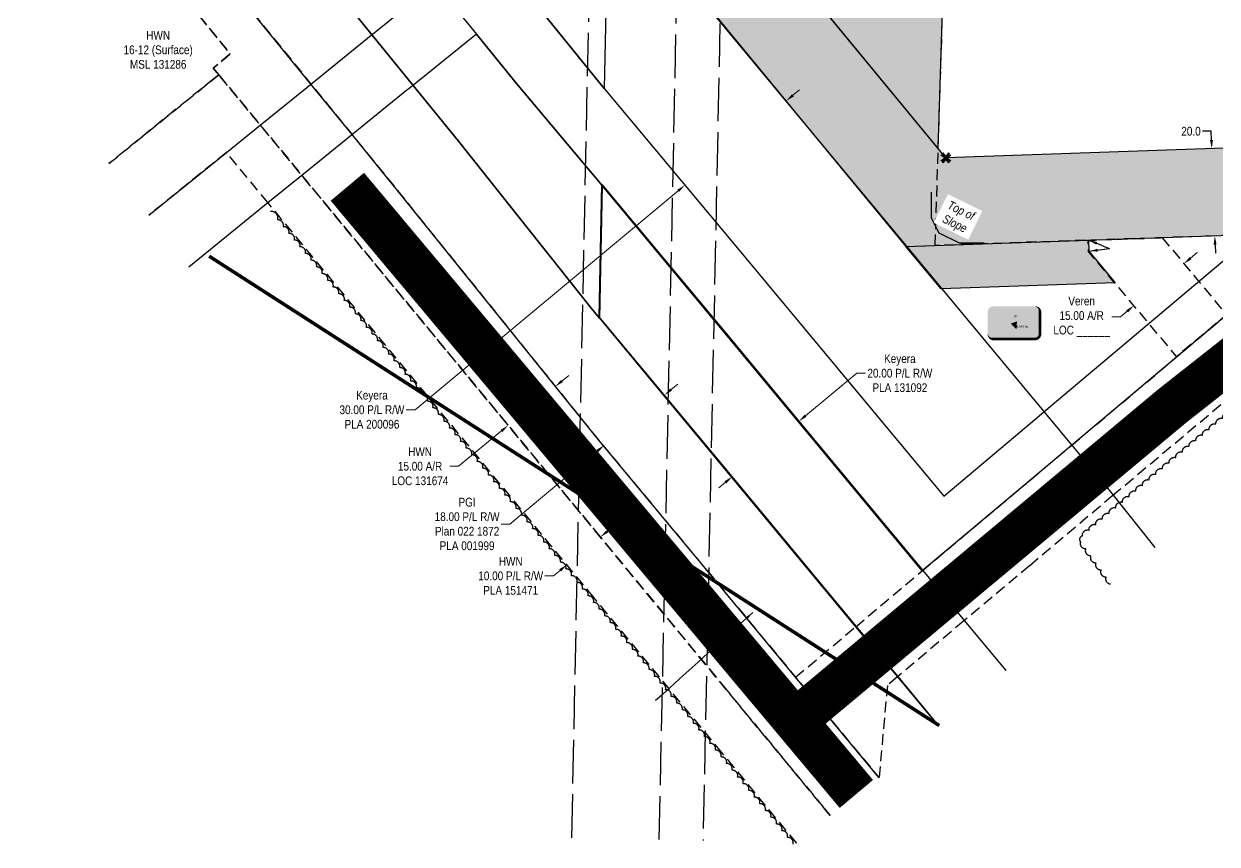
# Model space of a CAD drawing. Extents: x 399452 to 415540, y 6060435 to 6067869.
# Drawn here: x 399452 to 400823, y 6064161 to 6065103 of the extents above; entities that cross this region are included whole.
import ezdxf
from ezdxf.enums import TextEntityAlignment as Align

# ---------------------------------------------------------------- set-up
doc = ezdxf.new("R2018")
doc.units = 0
doc.header["$LTSCALE"] = 5
doc.header["$PDSIZE"] = 0.5
for name, pattern in [('0', [1, 1, 0]), ('DASHDOT2', [12.7, 6.35, -3.175, 0, -3.175]), ('foc-ACCESSROAD', [3.75, 2.5, -1.25]), ('foc-UNSURVEYED', [12.5, 10, -2.5])]:
    doc.linetypes.add(name, pattern=pattern)
doc.layers.get('Defpoints').update_dxf_attribs({"color": 9})
for name, color, linetype, lineweight in [('AS-GENERAL', 48, 'Continuous', 18), ('C-AR-T', 13, 'Continuous', 9), ('F-AR-T', 190, 'Continuous', 9), ('F-RW-T', 190, 'Continuous', 9), ('F-WS-T', 190, 'Continuous', 9), ('P-TEMP-T', 46, 'Continuous', 18)]:
    doc.layers.add(name, color=color, linetype=linetype, lineweight=lineweight)
for name, color, linetype in [('AS-ROADS', 254, 'Continuous'), ('AS-WILDLIFE', 131, 'DASHDOT2'), ('C-AR', 13, 'foc-ACCESSROAD'), ('C-WS', 13, 'foc-ACCESSROAD'), ('F-AR', 190, 'foc-ACCESSROAD'), ('F-RW', 190, 'Continuous'), ('F-WS', 190, 'foc-ACCESSROAD'), ('L-MON', 1, 'Continuous'), ('L-USEC', 7, 'foc-UNSURVEYED'), ('P-PROPOSED', 10, 'Continuous'), ('P-PROPOSED-H', 21, 'Continuous'), ('P-TEMP-BLOCKS', 250, 'Continuous'), ('P-TEMP-H', 41, 'Continuous'), ('P-TEMP_LOG DECK', 46, 'Continuous'), ('P-TEMP_WORKSPACE', 46, 'Continuous'), ('P-TXT', 4, 'Continuous'), ('T-BUSH', 110, '0'), ('T-SLOPE', 48, 'Continuous')]:
    doc.layers.add(name, color=color, linetype=linetype)
doc.styles.add('80CG', font='ARIALN.TTF', dxfattribs={"height": 10})
doc.styles.add('80LS', font='ARIALNI.TTF', dxfattribs={"height": 10})
doc.styles.get("Standard").update_dxf_attribs({"font": 'ARIALN.TTF'})
doc.dimstyles.new('Compass 5 000', dxfattribs={"dimscale": 5, "dimtxt": 9, "dimasz": 2, "dimexe": 0.2, "dimexo": 0.0625, "dimgap": 0.5, "dimtad": 0, "dimtih": 1, "dimtoh": 1, "dimzin": 0, "dimdsep": 46, "dimtxsty": '80CG', "dimcen": 0.1, "dimse1": 1, "dimse2": 1, "dimclrd": 256, "dimclrt": 256, "dimaunit": 1, "dimadec": 4, "dimazin": 0, "dimtfac": 0.06, "dimtofl": 0, "dimtmove": 0, "dimatfit": 1, "dimfxl": 0.2, "dimtolj": 1, "dimtzin": 0, "dimlwd": -1, "dimarcsym": 0})

# ---------------------------------------------------------------- blocks, each defined once
blk = doc.blocks.new('*D105')
at = {"layer": 'C-AR-T', "transparency": 16777216}
for p, q in [((400792, 6064834.1), (400799.7, 6064840.5)), ((400711.6, 6064766.7), (400701.6, 6064766.7)), ((400719.2, 6064773.1), (400711.6, 6064766.7))]:
    blk.add_line(p, q, dxfattribs=at)
for points in [[(400790.9, 6064835.4), (400793.1, 6064832.8), (400784.3, 6064827.7)], [(400718.1, 6064774.4), (400720.3, 6064771.8), (400726.9, 6064779.5)]]:
    blk.add_solid(points, dxfattribs=at)
at = {"layer": 'Defpoints', "color": 0, "transparency": 16777216}
for p in [(400779.3, 6064833.7), (400784.3, 6064827.7), (400721.8, 6064785.6)]:
    blk.add_point(p, dxfattribs=at)
at = {"layer": 'C-AR-T', "transparency": 16777216, "insert": (400666.9, 6064766.7), "char_height": 10, "attachment_point": 5, "style": '80CG'}
blk.add_mtext('\\A1;Veren\\P15.00 A/R\\PLOC ______', dxfattribs=at)
blk = doc.blocks.new('*D117')
at = {"layer": 'Defpoints', "color": 0, "transparency": 16777216}
for p in [(400816.4, 6064959.8), (400631.7, 6064953.3), (400635.2, 6064853.3)]:
    blk.add_point(p, dxfattribs=at)
at = {"layer": 'P-TXT', "transparency": 16777216}
for p, q in [((400815.7, 6064979.8), (400805.7, 6064979.8)), ((400816, 6064969.8), (400815.7, 6064979.8)), ((400820.2, 6064849.8), (400820.5, 6064839.8))]:
    blk.add_line(p, q, dxfattribs=at)
for points in [[(400817.7, 6064969.8), (400814.3, 6064969.7), (400816.4, 6064959.8)], [(400821.9, 6064849.8), (400818.5, 6064849.7), (400819.8, 6064859.8)]]:
    blk.add_solid(points, dxfattribs=at)
at = {"layer": 'P-TXT', "transparency": 16777216, "insert": (400792.5, 6064979.8), "char_height": 10, "attachment_point": 5, "style": '80CG'}
blk.add_mtext('\\A1;20.0', dxfattribs=at)
blk = doc.blocks.new('*D141')
at = {"layer": 'Defpoints', "color": 0, "transparency": 16777216}
for p in [(400314.8, 6064679.5), (400238.2, 6064615.9), (400265.5, 6064583)]:
    blk.add_point(p, dxfattribs=at)
at = {"layer": 'F-RW-T', "transparency": 16777216}
for p, q in [((400349.8, 6064653), (400408.5, 6064701.9)), ((400408.5, 6064701.9), (400418.5, 6064701.9)), ((400257.8, 6064576.6), (400250.1, 6064570.2))]:
    blk.add_line(p, q, dxfattribs=at)
for points in [[(400348.7, 6064654.3), (400350.8, 6064651.8), (400342.1, 6064646.7)], [(400256.7, 6064577.9), (400258.8, 6064575.3), (400265.5, 6064583)]]:
    blk.add_solid(points, dxfattribs=at)
at = {"layer": 'F-RW-T', "transparency": 16777216, "insert": (400458.1, 6064701.9), "char_height": 10, "attachment_point": 5, "style": '80CG'}
blk.add_mtext('\\A1;Keyera\\P20.00 P/L R/W\\PPLA 131092', dxfattribs=at)
blk = doc.blocks.new('*D142')
at = {"layer": 'Defpoints', "color": 0, "transparency": 16777216}
for p in [(400032.8, 6064862.4), (399963.6, 6064804.8), (400118.5, 6064619.1)]:
    blk.add_point(p, dxfattribs=at)
at = {"layer": 'F-RW-T', "transparency": 16777216}
for p, q in [((400195.3, 6064683.1), (400203, 6064689.5)), ((400110.8, 6064612.7), (400010, 6064528.7)), ((400010, 6064528.7), (400000, 6064528.7))]:
    blk.add_line(p, q, dxfattribs=at)
for points in [[(400194.2, 6064684.4), (400196.3, 6064681.9), (400187.6, 6064676.7)], [(400109.7, 6064614), (400111.9, 6064611.4), (400118.5, 6064619.1)]]:
    blk.add_solid(points, dxfattribs=at)
at = {"layer": 'F-RW-T', "transparency": 16777216, "insert": (399961, 6064528.7), "char_height": 10, "attachment_point": 5, "style": '80CG'}
blk.add_mtext('\\A1;PGI\\P18.00 P/L R/W\\PPlan 022 1872\\PPLA 001999', dxfattribs=at)
blk = doc.blocks.new('TEMP')
h = blk.add_hatch(color=255)
h.dxf.hatch_style = 1
h.paths.add_polyline_path([(0, 0.25), (-0.67, 1.15), (-0.67, 0.67), (-1.15, 0.67), (-0.25, 0), (-1.15, -0.67), (-0.67, -0.67), (-0.67, -1.15), (0, -0.25), (0.67, -1.15), (0.67, -0.67), (1.15, -0.67), (0.25, 0), (1.15, 0.67), (0.67, 0.67), (0.67, 1.15)])
h.paths.add_polyline_path([(0.57, 0.85), (0.57, 0.57), (0.85, 0.57), (0.08, 0), (0.85, -0.57), (0.57, -0.57), (0.57, -0.85), (0, -0.08), (-0.57, -0.85), (-0.57, -0.57), (-0.85, -0.57), (-0.08, 0), (-0.85, 0.57), (-0.57, 0.57), (-0.57, 0.85), (0, 0.08)], flags=16)
h = blk.add_hatch(color=1)
h.dxf.hatch_style = 1
h.paths.add_polyline_path([(0, 0.08), (-0.57, 0.85), (-0.57, 0.57), (-0.85, 0.57), (-0.08, 0), (-0.85, -0.57), (-0.57, -0.57), (-0.57, -0.85), (0, -0.08), (0.57, -0.85), (0.57, -0.57), (0.85, -0.57), (0.08, 0), (0.85, 0.57), (0.57, 0.57), (0.57, 0.85)])
at = {"color": 1}
for p, q in [((-0.08, 0), (0.08, 0)), ((0, 0.08), (0, -0.08))]:
    blk.add_line(p, q, dxfattribs=at)
at = {"color": 255, "flags": 128}
blk.add_lwpolyline([(-0.25, 0), (-1.15, 0.67), (-0.67, 0.67), (-0.67, 1.15), (0, 0.25), (0.67, 1.15), (0.67, 0.67), (1.15, 0.67), (0.25, 0), (1.15, -0.67), (0.67, -0.67), (0.67, -1.15), (0, -0.25), (-0.67, -1.15), (-0.67, -0.67), (-1.15, -0.67)], close=True, dxfattribs=at)
at = {"color": 1, "flags": 128}
blk.add_lwpolyline([(-0.08, 0), (-0.85, 0.57), (-0.57, 0.57), (-0.57, 0.85), (0, 0.08), (0.57, 0.85), (0.57, 0.57), (0.85, 0.57), (0.08, 0), (0.85, -0.57), (0.57, -0.57), (0.57, -0.85), (0, -0.08), (-0.57, -0.85), (-0.57, -0.57), (-0.85, -0.57)], close=True, dxfattribs=at)
blk = doc.blocks.new('*U131')
at = {"true_color": 0xff8aff}
h = blk.add_hatch(color=211, dxfattribs=at)
edge = h.paths.add_edge_path()
edge.add_line((-24, -19), (24, -19))
edge.add_arc((24, -13), 6, 270, 360)
edge.add_line((30, -13), (30, 12.5))
edge.add_arc((24, 12.5), 6, 0, 90)
edge.add_line((24, 18.5), (-24, 18.5))
edge.add_arc((-24, 12.5), 6, 90, 180)
edge.add_line((-30, 12.5), (-30, -13))
edge.add_arc((-24, -13), 6, 180, 270)
at = {"color": 250, "flags": 128}
blk.add_lwpolyline([(-24, -19, 3, 3, 0), (24, -19, 3, 3, 0.414214), (30, -13, 3, 3, 0), (30, 12.5, 3, 0, 0.414214), (24, 18.5, 0, 0, 0), (-24, 18.5, 0, 0, 0.414214), (-30, 12.5, 0, 0, 0), (-30, -13, 0, 3, 0.414214)], format="xyseb", close=True, dxfattribs=at)
at = {"flags": 128}
blk.add_lwpolyline([(2.9, -7.6, 0, 7.5, 0), (0, 0, 0, 0, 0)], format="xyseb", dxfattribs=at)
at = {"color": 250, "lineweight": 30, "flags": 104}
blk.add_attdef('TEMP_AREA_W1', text='', height=12, dxfattribs=at).set_placement((0, 8.3), align=Align.MIDDLE_CENTER)
blk.add_attdef('ENTER_TEXT', text='', height=9, dxfattribs=at).set_placement((0, -3.6), align=Align.TOP_CENTER)
blk = doc.blocks.new('*D201')
at = {"layer": 'Defpoints', "color": 0, "transparency": 16777216}
for p in [(400073.6, 6064672.8), (400008.2, 6064642), (400019.6, 6064628.2)]:
    blk.add_point(p, dxfattribs=at)
at = {"layer": 'F-AR-T', "transparency": 16777216}
for p, q in [((400069.9, 6064692.9), (400077.7, 6064699.3)), ((400000.5, 6064635.6), (399951.3, 6064595)), ((399951.3, 6064595), (399941.3, 6064595))]:
    blk.add_line(p, q, dxfattribs=at)
for points in [[(400068.9, 6064694.2), (400071, 6064691.6), (400062.2, 6064686.6)], [(399999.5, 6064636.9), (400001.6, 6064634.3), (400008.2, 6064642)]]:
    blk.add_solid(points, dxfattribs=at)
at = {"layer": 'F-AR-T', "transparency": 16777216, "insert": (399907, 6064595), "char_height": 10, "attachment_point": 5, "style": '80CG'}
blk.add_mtext('\\A1;HWN\\P15.00 A/R\\PLOC 131674', dxfattribs=at)
blk = doc.blocks.new('*D202')
at = {"layer": 'Defpoints', "color": 0, "transparency": 16777216}
for p in [(400124.2, 6064501.5), (400075.6, 6064481.9), (400085.7, 6064469.6)]:
    blk.add_point(p, dxfattribs=at)
at = {"layer": 'F-RW-T', "transparency": 16777216}
for p, q in [((400121.9, 6064520), (400129.6, 6064526.4)), ((400060.2, 6064469.1), (400050.2, 6064469.1)), ((400067.9, 6064475.5), (400060.2, 6064469.1))]:
    blk.add_line(p, q, dxfattribs=at)
for points in [[(400120.8, 6064521.3), (400122.9, 6064518.8), (400114.1, 6064513.7)], [(400066.8, 6064476.8), (400069, 6064474.2), (400075.6, 6064481.9)]]:
    blk.add_solid(points, dxfattribs=at)
at = {"layer": 'F-RW-T', "transparency": 16777216, "insert": (400011.1, 6064469.1), "char_height": 10, "attachment_point": 5, "style": '80CG'}
blk.add_mtext('\\A1;HWN\\P10.00 P/L R/W\\PPLA 151471', dxfattribs=at)
blk = doc.blocks.new('*D204')
at = {"layer": 'Defpoints', "color": 0, "transparency": 16777216}
for p in [(400378.6, 6064953.2), (400211.2, 6064917.9), (400262.3, 6064856.4)]:
    blk.add_point(p, dxfattribs=at)
at = {"layer": 'F-RW-T', "transparency": 16777216}
for p, q in [((400335.2, 6065021.1), (400342.9, 6065027.5)), ((400203.5, 6064911.5), (399901.2, 6064659.9)), ((399901.2, 6064659.9), (399891.2, 6064659.9))]:
    blk.add_line(p, q, dxfattribs=at)
for points in [[(400334.1, 6065022.3), (400336.3, 6065019.8), (400327.5, 6065014.7)], [(400202.4, 6064912.7), (400204.6, 6064910.2), (400211.2, 6064917.9)]]:
    blk.add_solid(points, dxfattribs=at)
at = {"layer": 'F-RW-T', "transparency": 16777216, "insert": (399851.7, 6064659.9), "char_height": 10, "attachment_point": 5, "style": '80CG'}
blk.add_mtext('\\A1;Keyera\\P30.00 P/L R/W\\PPLA 200096', dxfattribs=at)

msp = doc.modelspace()

# ---------------------------------------------------------------- hatches: boundary and pattern name
at = {"layer": 'P-PROPOSED-H'}
h = msp.add_hatch(color=256, dxfattribs=at)
h.dxf.hatch_style = 1
h.paths.add_polyline_path([(399995.031, 6065459.6), (399827.861, 6065665.998), (399750.201, 6065603.098), (399934.292, 6065375.808), (400073.685, 6065322.629), (400465.136, 6064847.534), (401407.722, 6064880.359), (401404.244, 6064980.236), (400510.92, 6064949.127), (400134.005, 6065406.579), (399995.028, 6065459.6)])
at = {"layer": 'P-TEMP-H'}
h = msp.add_hatch(color=256, dxfattribs=at)
h.dxf.hatch_style = 1
h.paths.add_polyline_path([(400320.802, 6065179.72), (400502.136, 6064959.667), (400509.089, 6065180.001)])
h = msp.add_hatch(color=256, dxfattribs=at)
h.dxf.hatch_style = 1
h.paths.add_polyline_path([(400674.886, 6064854.852), (400675.328, 6064841.918), (400705.502, 6064805.91), (400505.37, 6064798.928), (400465.136, 6064847.534)])

# ---------------------------------------------------------------- linework, layer by layer
at = {"layer": 'AS-ROADS', "const_width": 49.979, "flags": 128}
for points in [[(400408.111, 6064218.639), (399823.48, 6064916.075)], [(400337.719, 6064302.614), (400770.539, 6064663.957), (400896.251, 6064762.926), (400947.518, 6064779.07), (401002.298, 6064776.964), (401590.032, 6064793.716)]]:
    msp.add_lwpolyline(points, dxfattribs=at)
at = {"layer": 'AS-WILDLIFE', "const_width": 3.998, "flags": 128}
msp.add_lwpolyline([(399664.686, 6064836.361), (400503.337, 6064297.228)], dxfattribs=at)
at = {"layer": 'C-AR'}
for points in [[(399549.639, 6064942.674), (399670.374, 6065040.438), (399675.747, 6065044.789), (399723.479, 6064986.961), (399771.209, 6064929.135), (400108.07, 6064521.037), (400255.175, 6064342.819), (400371.403, 6064202.013), (400372.825, 6064200.289), (400378.128, 6064193.864)], [(400339.585, 6064162.049), (400253.585, 6064266.23), (400106.479, 6064444.448), (399732.362, 6064897.68), (399684.63, 6064955.507), (399595.445, 6064883.292)]]:
    msp.add_lwpolyline(points, dxfattribs=at)
at = {"layer": 'C-AR', "flags": 128}
msp.add_lwpolyline([(400759.401, 6064857.466), (400833.448, 6064769.104), (400775.987, 6064720.952), (400674.734, 6064841.78), (400674.297, 6064854.558)], close=True, dxfattribs=at)
at = {"layer": 'C-WS'}
msp.add_lwpolyline([(400498.639, 6064848.701), (400519.198, 6065498.903), (401589.807, 6065535.497), (401589.964, 6064885.855)], close=True, dxfattribs=at)
at = {"layer": 'F-AR', "flags": 128}
for points in [[(399490.69, 6065391.78), (399781.661, 6065034.012), (399828.9, 6064975.928), (399881.174, 6064911.653), (400110.276, 6064627.258), (400257.41, 6064450.235), (400338.357, 6064352.751), (400432.81, 6064239)], [(400378.128, 6064193.864), (400372.825, 6064200.289), (400255.177, 6064342.819), (400108.07, 6064521.037), (399771.209, 6064929.135), (399723.479, 6064986.961), (399675.747, 6065044.789), (399669.501, 6065052.353), (399688.97, 6065068.786), (399451.924, 6065360.251)]]:
    msp.add_lwpolyline(points, dxfattribs=at)
at = {"layer": 'F-AR'}
msp.add_lwpolyline([(400607.026, 6064480.701), (400531.737, 6064417.404), (400455.203, 6064353.065), (400443.7, 6064343.396), (400434.258, 6064237.257), (400338.357, 6064352.751), (400407.332, 6064410.735), (400483.863, 6064475.071), (400609.096, 6064580.35), (400655.122, 6064619.042), (400884.485, 6064811.861), (400899.572, 6064812.393), (400974.477, 6064815.029), (401006.055, 6064816.14), (401589.888, 6064836.689), (401589.973, 6064761.691), (400912.945, 6064737.863), (400702.88, 6064561.316)], close=True, dxfattribs=at)
at = {"layer": 'F-RW'}
for points in [[(399750.323, 6065602.937), (399779.673, 6065566.699), (399904.09, 6065413.088), (399934.292, 6065375.808), (400073.685, 6065322.629), (400123.452, 6065261.426), (400118.623, 6065029.087), (400029.913, 6065138.622), (399982.724, 6065196.886), (399843.097, 6065250.145), (399707.544, 6065417.504), (399633.987, 6065508.322)], [(399633.987, 6065508.322), (399707.544, 6065417.504), (399843.1, 6065250.149), (399924.458, 6065149.687), (399971.642, 6065091.438), (400017.656, 6065034.627), (400116.307, 6064917.57), (400113.137, 6064764.97), (400102.229, 6064778.113), (399950.954, 6064968.404), (399560.47, 6065448.531)], [(399560.47, 6065448.531), (399950.954, 6064968.404), (400102.229, 6064778.113), (400113.137, 6064764.97), (400260.268, 6064587.903), (400407.325, 6064410.728), (400455.199, 6064353.058), (400502.282, 6064296.346)], [(400432.808, 6064238.999), (400338.357, 6064352.751), (400257.408, 6064450.242), (400110.276, 6064627.265), (399881.174, 6064911.653), (399828.9, 6064975.928), (399781.661, 6065034.012), (399490.69, 6065391.78)], [(399595.462, 6064883.271), (399684.641, 6064955.46), (399723.513, 6064986.91), (399776.924, 6065030.174), (399846.778, 6065086.77), (399924.456, 6065149.683), (399982.724, 6065196.886), (400029.913, 6065138.622), (400118.623, 6065029.087), (400265.76, 6064852.254), (400508.418, 6064560.628), (400610.47, 6064646.484), (400623.403, 6064657.365), (400865.553, 6064861.206)], [(400884.485, 6064811.861), (400655.122, 6064619.042), (400609.096, 6064580.35), (400540.201, 6064522.433), (400483.864, 6064475.074), (400263.43, 6064740.065), (400116.307, 6064917.57), (400017.656, 6065034.627), (399971.642, 6065091.438), (399893.94, 6065028.615), (399891.776, 6065026.929), (399824.101, 6064972.036), (399771.195, 6064929.185), (399732.103, 6064897.528), (399641.256, 6064823.904)]]:
    msp.add_lwpolyline(points, dxfattribs=at)
at = {"layer": 'F-RW', "flags": 128}
for points in [[(400751.291, 6064501.862), (400700.572, 6064565.507), (400623.622, 6064658.157), (400192.072, 6065177.907), (400082.066, 6065313.186)], [(400502.92, 6064296.884), (400454.073, 6064355.738), (400406.305, 6064413.298), (400259.558, 6064590.127), (400112.743, 6064766.85), (400115.918, 6064918.782), (400262.74, 6064742.414), (400336.308, 6064653.863), (400482.686, 6064477.487), (400530.456, 6064419.932), (400579.872, 6064360.392)]]:
    msp.add_lwpolyline(points, dxfattribs=at)
at = {"layer": 'F-WS'}
msp.add_lwpolyline([(399451.924, 6065360.251), (399688.97, 6065068.786), (399669.501, 6065052.353), (399675.747, 6065044.789), (399670.374, 6065040.438), (399549.639, 6064942.674)], dxfattribs=at)
at = {"layer": 'L-USEC'}
for p, q in [((400081.248, 6064168.232), (400107.159, 6065419.195)), ((400181.785, 6064166.15), (400207.698, 6065417.208)), ((400257.942, 6065416.216), (400232.028, 6064165.109))]:
    msp.add_line(p, q, dxfattribs=at)
at = {"layer": 'P-TEMP_LOG DECK', "flags": 128}
msp.add_lwpolyline([(400320.802, 6065179.72), (400320.802, 6065179.72), (400502.136, 6064959.667), (400509.089, 6065180.001)], close=True, dxfattribs=at)
at = {"layer": 'P-TEMP_WORKSPACE'}
msp.add_lwpolyline([(400674.886, 6064854.852), (400675.328, 6064841.918), (400705.502, 6064805.91), (400505.37, 6064798.928), (400465.136, 6064847.534), (400674.886, 6064854.852)], dxfattribs=at)
at = {"layer": 'T-BUSH', "flags": 128}
for points in [[(400335.349, 6064161.012, 0.52056705), (400328.986, 6064168.72, 0.52056705), (400322.622, 6064176.429, 0.52056705), (400316.259, 6064184.138, 0.52056705), (400309.895, 6064191.846, 0.52056705), (400303.532, 6064199.555, 0.52056705), (400297.168, 6064207.264, 0.52056705), (400290.804, 6064214.972, 0.52056705), (400284.441, 6064222.681, 0.52056705), (400278.077, 6064230.39, 0.52056705), (400271.714, 6064238.098, 0.52056705), (400265.35, 6064245.807, 0.52056705), (400258.987, 6064253.515, 0.52056705), (400252.623, 6064261.224, 0.52056705), (400246.26, 6064268.933, 0.52056705), (400239.896, 6064276.641, 0.52056705), (400233.532, 6064284.35, 0.52056705), (400227.169, 6064292.059, 0.52056705), (400220.805, 6064299.767, 0.52056705), (400214.442, 6064307.476, 0.52056705), (400208.078, 6064315.185, 0.52056705), (400201.715, 6064322.893, 0.52056705), (400195.351, 6064330.602, 0.52056705), (400188.988, 6064338.31, 0.52056705), (400182.624, 6064346.019, 0.52056705), (400176.26, 6064353.728, 0.52056705), (400169.897, 6064361.436, 0.52056705), (400163.533, 6064369.145, 0.52056705), (400157.17, 6064376.854, 0.52056705), (400150.806, 6064384.562, 0.52056705), (400144.443, 6064392.271, 0.52056705), (400138.079, 6064399.979, 0.52056705), (400131.716, 6064407.688, 0.52056705), (400125.352, 6064415.397, 0.52056705), (400118.989, 6064423.105, 0.52056705), (400112.625, 6064430.814, 0.52056705), (400106.261, 6064438.523, 0.52056705), (400099.898, 6064446.231, 0.52056705), (400093.534, 6064453.94, 0.52056705), (400087.171, 6064461.649, 0.52056705), (400080.807, 6064469.357, 0.52056705), (400074.444, 6064477.066, 0.52056705), (400068.08, 6064484.774, 0.52056705), (400061.717, 6064492.483, 0.52056705), (400055.353, 6064500.192, 0.52056705), (400048.989, 6064507.9, 0.52056705), (400042.626, 6064515.609, 0.52056705), (400036.262, 6064523.318, 0.52056705), (400029.899, 6064531.026, 0.52056705), (400023.535, 6064538.735, 0.52056705), (400017.172, 6064546.444, 0.52056705), (400010.808, 6064554.152, 0.52056705), (400004.445, 6064561.861, 0.52056705), (399998.081, 6064569.569, 0.52056705), (399991.718, 6064577.278, 0.52056705), (399985.354, 6064584.987, 0.52056705), (399978.99, 6064592.695, 0.52056705), (399972.627, 6064600.404, 0.52056705), (399966.263, 6064608.113, 0.52056705), (399959.9, 6064615.821, 0.52056705), (399953.536, 6064623.53, 0.52056705), (399947.173, 6064631.239, 0.52056705), (399940.809, 6064638.947, 0.52056705), (399934.446, 6064646.656, 0.52056705), (399928.082, 6064654.364, 0.52056705), (399921.718, 6064662.073, 0.52056705), (399915.355, 6064669.782, 0.52056705), (399908.991, 6064677.49, 0.52056705), (399902.628, 6064685.199, 0.52056705), (399896.264, 6064692.908, 0.52056705), (399889.901, 6064700.616, 0.52056705), (399883.537, 6064708.325, 0.52056705), (399877.174, 6064716.033, 0.52056705), (399870.81, 6064723.742, 0.52056705), (399864.446, 6064731.451, 0.52056705), (399858.083, 6064739.159, 0.52056705), (399851.719, 6064746.868, 0.52056705), (399845.356, 6064754.577, 0.52056705), (399838.992, 6064762.285, 0.52056705), (399832.629, 6064769.994, 0.52056705), (399826.265, 6064777.703, 0.52056705), (399819.902, 6064785.411, 0.52056705), (399813.538, 6064793.12, 0.52056705), (399807.175, 6064800.828, 0.52056705), (399800.811, 6064808.537, 0.52056705), (399794.447, 6064816.246, 0.52056705), (399788.084, 6064823.954, 0.52056705), (399781.72, 6064831.663, 0.52056705), (399775.357, 6064839.372, 0.52056705), (399768.993, 6064847.08, 0.52056705), (399762.63, 6064854.789, 0.52056705), (399756.266, 6064862.498, 0.52056705), (399749.903, 6064870.206, 0.52056705), (399743.539, 6064877.915, 0.52056705), (399735.376, 6064887.803, 0.52056705)], [(400699.956, 6064459.495, -0.47177814), (400695.078, 6064467.551, -0.52056705), (400689.248, 6064475.671, -0.52056705), (400683.417, 6064483.79, -0.52056705), (400677.587, 6064491.91, -0.52056705), (400671.757, 6064500.029, -0.52056705), (400665.926, 6064508.148, -0.52056705), (400667.708, 6064515.307, -0.52056705), (400675.373, 6064521.722, -0.52056705), (400683.039, 6064528.137, -0.52056705), (400690.705, 6064534.552, -0.52056705), (400698.37, 6064540.968, -0.52056705), (400706.036, 6064547.383, -0.52056705), (400713.702, 6064553.798, -0.52056705), (400721.367, 6064560.213, -0.52056705), (400729.033, 6064566.629, -0.52056705), (400736.699, 6064573.044, -0.52056705), (400744.364, 6064579.459, -0.52056705), (400752.03, 6064585.874, -0.52056705), (400759.696, 6064592.289, -0.52056705), (400767.361, 6064598.705, -0.52056705), (400775.027, 6064605.12, -0.52056705), (400782.693, 6064611.535, -0.52056705), (400790.359, 6064617.95, -0.52056705), (400798.024, 6064624.365, -0.52056705), (400805.69, 6064630.781, -0.52056705), (400813.356, 6064637.196, -0.52056705), (400821.021, 6064643.611, -0.52056705), (400828.687, 6064650.026, -0.52056705), (400836.353, 6064656.442, -0.52056705), (400844.018, 6064662.857, -0.52056705), (400851.684, 6064669.272, -0.52056705), (400859.35, 6064675.687, -0.52056705), (400867.015, 6064682.102, -0.52056705), (400874.681, 6064688.518, -0.52056705), (400882.347, 6064694.933, -0.52056705), (400890.013, 6064701.348, -0.52056705), (400897.678, 6064707.763, -0.52056705), (400905.344, 6064714.179, -0.52056705), (400913.01, 6064720.594, -0.52056705), (400920.675, 6064727.009, -0.52056705), (400930.032, 6064728.967, -0.52056705), (400940.024, 6064729.25, -0.52056705), (400950.016, 6064729.533, -0.52056705), (400960.008, 6064729.817, -0.52056705), (400969.999, 6064730.1, -0.52056705), (400979.991, 6064730.383, -0.52056705), (400989.983, 6064730.667, -0.52056705), (400999.975, 6064730.95, -0.52056705), (401009.967, 6064731.233, -0.52056705), (401019.959, 6064731.517, -0.52056705), (401029.951, 6064731.8, -0.52056705), (401039.943, 6064732.083, -0.52056705), (401049.934, 6064732.367, -0.52056705), (401059.926, 6064732.65, -0.52056705), (401069.918, 6064732.933, -0.52056705), (401079.91, 6064733.217, -0.52056705), (401089.902, 6064733.5, -0.52056705), (401099.894, 6064733.783, -0.52056705), (401109.886, 6064734.067, -0.52056705), (401119.878, 6064734.35, -0.52056705), (401129.869, 6064734.633, -0.52056705), (401139.861, 6064734.917, -0.52056705), (401149.853, 6064735.2, -0.52056705), (401159.845, 6064735.483, -0.52056705), (401169.837, 6064735.766, -0.52056705), (401179.829, 6064736.05, -0.52056705), (401189.821, 6064736.333, -0.52056705), (401199.813, 6064736.616, -0.52056705), (401209.804, 6064736.9, -0.52056705), (401219.796, 6064737.183, -0.52056705), (401229.788, 6064737.466, -0.52056705), (401239.78, 6064737.75, -0.52056705), (401249.772, 6064738.033, -0.52056705), (401259.764, 6064738.316, -0.52056705), (401269.756, 6064738.6, -0.52056705), (401279.748, 6064738.883, -0.52056705), (401289.739, 6064739.166, -0.52056705), (401299.731, 6064739.45, -0.52056705), (401309.723, 6064739.733, -0.52056705), (401319.715, 6064740.016, -0.52056705), (401329.707, 6064740.3, -0.52056705), (401339.699, 6064740.583, -0.52056705), (401349.691, 6064740.866, -0.52056705), (401359.683, 6064741.15, -0.52056705), (401369.674, 6064741.433, -0.52056705), (401379.666, 6064741.716, -0.52056705), (401389.658, 6064742, -0.52056705), (401399.65, 6064742.283, -0.52056705), (401409.642, 6064742.566, -0.52056705), (401419.634, 6064742.85, -0.52056705), (401429.626, 6064743.133, -0.52056705), (401439.618, 6064743.416, -0.52056705), (401449.609, 6064743.7, -0.52056705), (401459.601, 6064743.983, -0.52056705), (401469.593, 6064744.266, -0.52056705), (401479.585, 6064744.55, -0.52056705), (401489.577, 6064744.833, -0.52056705), (401499.569, 6064745.116, -0.52056705), (401509.561, 6064745.4, -0.52056705), (401519.553, 6064745.683, -0.52056705), (401529.544, 6064745.966, -0.52056705), (401539.536, 6064746.25, -0.52056705), (401549.528, 6064746.533, -0.52056705), (401559.52, 6064746.816, -0.52056705), (401569.512, 6064747.1, -0.52056705), (401579.504, 6064747.383, -0.52056705), (401589.496, 6064747.666, -0.52056705), (401590.549, 6064738.569, -0.52056705), (401590.749, 6064728.575, -0.52056705), (401590.948, 6064718.581, -0.52056705), (401591.148, 6064708.587, -0.52056705), (401591.347, 6064698.593, -0.52056705), (401591.546, 6064688.6, -0.52056705), (401597.473, 6064684.322, -0.52056705), (401607.466, 6064684.105, -0.52056705), (401617.46, 6064683.887, -0.52056705), (401627.453, 6064683.669, -0.52056705), (401637.447, 6064683.451, -0.52056705), (401647.44, 6064683.234, -0.52056705), (401657.434, 6064683.016, -0.52056705), (401667.427, 6064682.798, -0.52056705), (401677.421, 6064682.58, -0.52056705), (401687.414, 6064682.363, -0.52056705), (401697.408, 6064682.145, -0.52056705), (401707.402, 6064681.927, -0.52056705), (401717.395, 6064681.709, -0.52056705), (401727.389, 6064681.492, -0.52056705), (401737.382, 6064681.274, -0.52056705), (401747.376, 6064681.056, -0.52056705), (401757.369, 6064680.838, -0.52056705), (401767.363, 6064680.621, -0.52056705), (401777.356, 6064680.403, -0.29616451), (401783.57, 6064682.758)]]:
    msp.add_lwpolyline(points, format="xyb", dxfattribs=at)
at = {"layer": 'T-SLOPE', "flags": 128}
msp.add_lwpolyline([(400555.012, 6064851.192), (400526.762, 6064851.277), (400503.387, 6064862.732), (400494.257, 6064880.167), (400494.537, 6064909.697)], dxfattribs=at)

# ---------------------------------------------------------------- block references
at = {"layer": 'L-MON', "color": 4, "xscale": 4.99794499999997, "yscale": 4.99794499999997, "zscale": 4.99794499999997}
msp.add_blockref('TEMP', (400510.92, 6064949.127), dxfattribs=at)
at = {"layer": 'P-TEMP-BLOCKS'}
ref = msp.add_blockref('*U131', (400589.087, 6064760.165), dxfattribs=at)
lines = msp.add_mtext('W1', dxfattribs={"layer": '0', "color": 250, "insert": (400589.087, 6064768.43), "char_height": 2.5, "attachment_point": 1})
ref.add_attrib('TEMP_AREA_W1', '', (400589.087, 6064768.43), dxfattribs={"flags": 104}).embed_mtext(lines)
lines = msp.add_mtext('= 0.040 ha', dxfattribs={"layer": '0', "color": 250, "insert": (400589.087, 6064756.849), "char_height": 2.5, "attachment_point": 1})
ref.add_attrib('ENTER_TEXT', '', (400589.087, 6064756.849), dxfattribs={"flags": 104}).embed_mtext(lines)

# ---------------------------------------------------------------- dimensions: what is measured, and where the dimension line sits
at = {"layer": 'C-AR-T'}
dim = msp.add_linear_dim(base=(400784.344, 6064827.701), p1=(400721.837, 6064785.571), p2=(400779.298, 6064833.723), angle=39.96289, text='Veren\\P15.00 A/R\\PLOC ______', dimstyle='Compass 5 000', dxfattribs=at)
dim.commit()
dim.dimension.update_dxf_attribs({"geometry": '*D105', "text_midpoint": (400666.95, 6064766.703), "dimtype": 161})
at = {"layer": 'F-AR-T', "color": 4}
dim = msp.add_linear_dim(base=(400008.228, 6064641.993), p1=(400073.578, 6064672.82), p2=(400019.576, 6064628.245), angle=219.5377, text='HWN\\P15.00 A/R\\PLOC 131674', dimstyle='Compass 5 000', dxfattribs=at)
dim.commit()
dim.dimension.update_dxf_attribs({"geometry": '*D201', "text_midpoint": (399906.969, 6064594.969), "dimtype": 161})
at = {"layer": 'F-RW-T', "color": 4}
for base, p1, p2, angle, text, picture, middle in [((400211.172, 6064917.859), (400378.616, 6064953.237), (400262.279, 6064856.437), 219.762704, 'Keyera\\P30.00 P/L R/W\\PPLA 200096', '*D204', (399851.712, 6064659.922)), ((400075.602, 6064481.854), (400124.229, 6064501.461), (400085.682, 6064469.643), 219.537702, 'HWN\\P10.00 P/L R/W\\PPLA 151471', '*D202', (400011.094, 6064469.121))]:
    dim = msp.add_linear_dim(base=base, p1=p1, p2=p2, angle=angle, text=text, dimstyle='Compass 5 000', dxfattribs=at)
    dim.commit()
    dim.dimension.update_dxf_attribs({"geometry": picture, "text_midpoint": middle, "dimtype": 161})
at = {"layer": 'F-RW-T'}
for base, p1, p2, angle, text, picture, middle in [((400118.479, 6064619.094), (400032.76, 6064862.422), (399963.641, 6064804.787), 219.822615, 'PGI\\P18.00 P/L R/W\\PPlan 022 1872\\PPLA 001999', '*D142', (399960.96, 6064528.676)), ((400265.465, 6064583.016), (400314.776, 6064679.514), (400238.169, 6064615.872), 219.718391, 'Keyera\\P20.00 P/L R/W\\PPLA 131092', '*D141', (400458.064, 6064701.867))]:
    dim = msp.add_linear_dim(base=base, p1=p1, p2=p2, angle=angle, text=text, dimstyle='Compass 5 000', dxfattribs=at)
    dim.commit()
    dim.dimension.update_dxf_attribs({"geometry": picture, "text_midpoint": middle, "dimtype": 161})
at = {"layer": 'P-TXT'}
dim = msp.add_linear_dim(base=(400816.362, 6064959.763), p1=(400635.152, 6064853.349), p2=(400631.67, 6064953.332), angle=91.994475, text='20.0', dimstyle='Compass 5 000', dxfattribs=at)
dim.commit()
dim.dimension.update_dxf_attribs({"geometry": '*D117', "text_midpoint": (400792.46, 6064979.751), "dimtype": 161})

# ---------------------------------------------------------------- leaders
at = {"layer": 'AS-WILDLIFE', "linetype": 'Continuous', "path_type": 1}
msp.add_leader([(400289.068, 6064426.983), (400177.553, 6064325.814)], dimstyle='Compass 5 000', override={"dimgap": 0.5, "dimtad": 0}, dxfattribs=at)
at = {"layer": 'P-TEMP-T', "path_type": 1}
for points in [[(400674.886, 6064854.852), (400698.754, 6064845.168)], [(400675.328, 6064841.918), (400698.754, 6064845.168)]]:
    msp.add_leader(points, dimstyle='Compass 5 000', override={"dimgap": 0.5, "dimtad": 0}, dxfattribs=at)

# ---------------------------------------------------------------- next in the draw order: texts
at = {"layer": 'AS-GENERAL', "insert": (400530.796, 6064893.406), "char_height": 9.9959, "width": 34.05598, "attachment_point": 2, "rotation": 333.892675, "style": '80LS', "bg_fill": 2}
msp.add_mtext('Top of \\PSlope', dxfattribs=at)
at = {"layer": 'F-WS-T', "insert": (399606.168, 6065073.296), "char_height": 9.99592, "width": 79.02743, "attachment_point": 5, "style": '80CG', "bg_fill": 3, "box_fill_scale": 1.1, "bg_fill_color": 256, "bg_fill_transparency": 0}
msp.add_mtext('\\A1;HWN\\P16-12 (Surface)\\PMSL 131286', dxfattribs=at)

# ---------------------------------------------------------------- next in the draw order: linework, layer by layer
at = {"layer": 'P-PROPOSED'}
msp.add_lwpolyline([(399750.201, 6065603.098), (399934.292, 6065375.808), (400073.685, 6065322.629), (400465.136, 6064847.534), (401407.722, 6064880.359), (401404.244, 6064980.236), (400510.92, 6064949.127), (400134.005, 6065406.579), (399995.032, 6065459.599), (399905.301, 6065570.386), (399827.861, 6065665.998)], dxfattribs=at)

doc.saveas('drawing.dxf')
